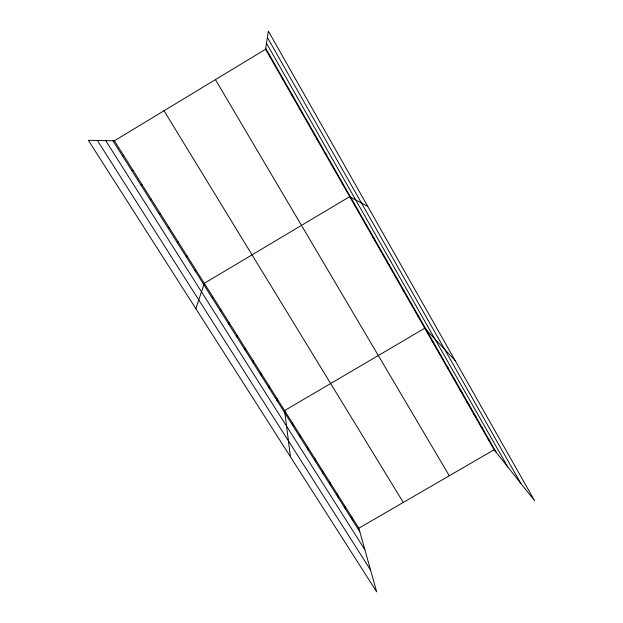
<?xml version="1.0" encoding="UTF-8"?>
<svg xmlns="http://www.w3.org/2000/svg" width="623" height="623" viewBox="0 0 623 623"><rect width="100%" height="100%" fill="white"/><g stroke="black" fill="none" stroke-linecap="round" stroke-linejoin="round"><path stroke-width="0.93" d="M245.205 350.227L245.26 348.218M237.067 337.339L237.199 335.447M228.859 324.342L229.077 322.566M265.554 49.272L268.373 31.15L534.659 500.814L494.132 449.767L265.554 49.272L114.391 140.798L88.341 140.307L376.681 591.85L358.832 528.211L114.391 140.798M220.589 311.235L220.885 309.584M212.248 298.028L212.63 296.501M274.299 64.597L274.541 63.772M195.856 308.681L204.305 283.301L349.674 196.666L367.741 206.408M195.1 270.865L195.661 269.595M282.967 79.791L283.301 79.121M186.285 256.91L186.931 255.773M177.399 242.83L178.139 241.833M291.564 94.844L291.985 94.338M168.436 228.633L169.269 227.769M159.387 214.304L160.321 213.588M300.084 109.773L300.59 109.422M358.832 528.211L494.132 449.767M150.268 199.858L151.288 199.282M141.063 185.28L142.184 184.852M308.525 124.569L309.125 124.374M131.78 170.577L133.003 170.297M122.412 155.742L123.736 155.61M316.897 139.241L317.574 139.194M325.198 153.78L325.961 153.889M333.43 168.202L334.271 168.451M341.591 182.492L342.51 182.889M357.462 210.309L358.536 210.987M365.187 223.844L366.332 224.646M372.842 237.262L374.065 238.196M380.443 250.571L381.728 251.637M387.981 263.778L389.336 264.97M395.457 276.877L396.882 278.193M402.871 289.866L404.358 291.307M410.23 302.755L411.78 304.312M417.527 315.542L419.147 317.216M455.086 360.46L424.761 328.228L284.61 410.573L290.443 456.799M431.949 340.812L433.694 342.72M439.075 353.296L440.882 355.32M446.146 365.685L448.015 367.819M453.162 377.982L455.094 380.217M460.124 390.177L462.11 392.521M467.032 402.279L469.072 404.732M473.885 414.287L475.988 416.842M480.683 426.202L482.841 428.858M487.435 438.031L489.647 440.788M97.383 140.479L370.568 570.068M105.708 140.634L364.868 549.735M112.965 140.775L359.829 531.777M164.028 110.746L403.283 502.434M215.426 79.627L449.292 475.77M266.488 43.236L507.831 467.024M265.709 48.283L496.399 452.625M267.392 37.45L520.781 483.331M351.66 516.849L352.602 520.322M344.441 505.401L345.313 508.781M337.16 493.868L337.97 497.146M329.824 482.241L330.572 485.426M322.434 470.529L323.111 473.612M314.989 458.723L315.596 461.713M307.482 446.823L308.019 449.713M299.912 434.838L300.379 437.619M292.288 422.752L292.685 425.431M276.861 398.299L277.11 400.76M269.058 385.925L269.229 388.285M261.185 373.457L261.286 375.7M253.257 360.888L253.281 363.014"/></g></svg>
